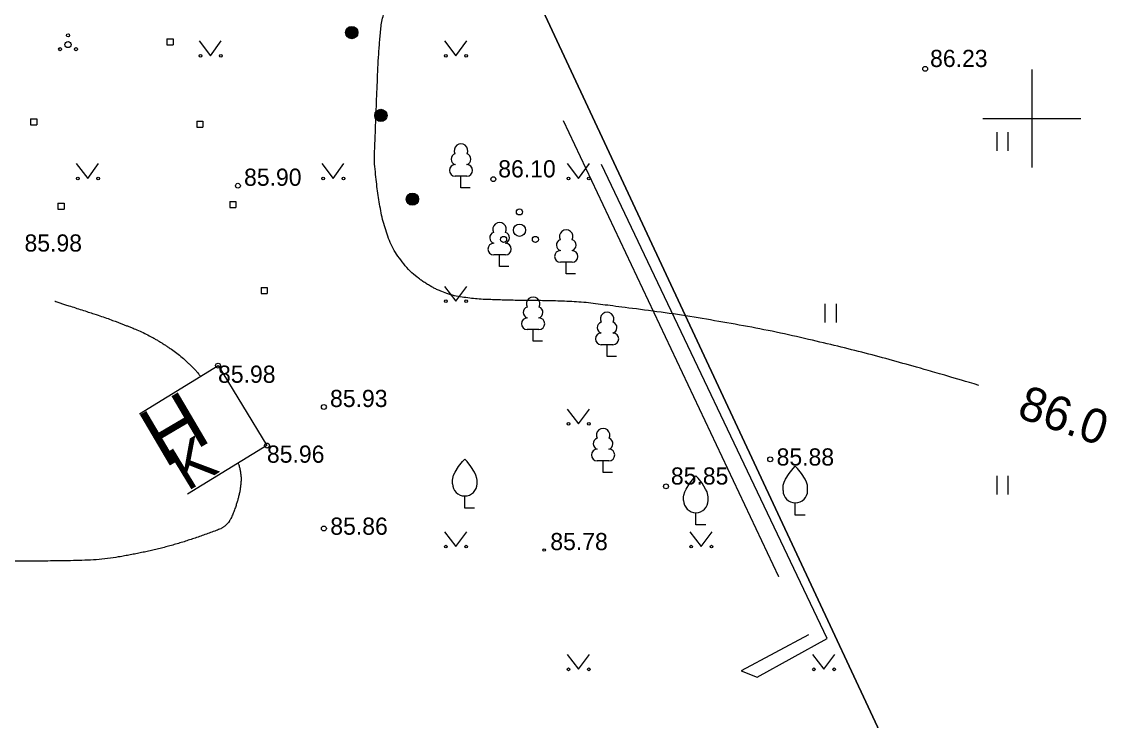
# Model space of a CAD drawing. Extents: x 626970 to 711203, y 6576457 to 6589739.
# Drawn here: x 630058.85 to 630103.76, y 6579075.45 to 6579103.93 of the extents above; entities that cross this region are included whole.
import ezdxf

# ---------------------------------------------------------------- set-up
doc = ezdxf.new("R2010")
doc.units = 0
for name, color, linetype in [('HALJASTUS', 7, 'Continuous'), ('HOONE', 7, 'Continuous'), ('HORISONTAAL-EH2000', 7, 'Continuous'), ('KORGUS-EH2000', 7, 'Continuous'), ('PIIR', 7, 'Continuous'), ('POST', 7, 'Continuous'), ('PUU', 7, 'Continuous'), ('ROHUMAA', 7, 'Continuous'), ('VORK', 7, 'Continuous')]:
    doc.layers.add(name, color=color, linetype=linetype)

# ---------------------------------------------------------------- blocks, each defined once
blk = doc.blocks.new('VILJA1')
at = {"layer": 'PUU'}
for p, q in [((0, 0), (0, 1)), ((0.8, 0), (0, 0))]:
    blk.add_line(p, q, dxfattribs=at)
for points in [[(-1, 2), (-1, 2.3), (-0.98, 2.43), (-0.91, 2.69), (-0.79, 2.93), (-0.5, 3.4), (-0.18, 3.81), (0, 4)], [(1, 2), (1, 2.3), (0.98, 2.43), (0.91, 2.69), (0.79, 2.93), (0.5, 3.4), (0.18, 3.81), (0, 4)]]:
    blk.add_lwpolyline(points, dxfattribs=at)
blk.add_arc((0, 2), 1, 180, 0, dxfattribs=at)
blk = doc.blocks.new('LEHTP1_1')
at = {"layer": 'PUU'}
for p, q in [((0.48, 0.95), (-0.48, 0.95)), ((0, 0), (0, 0.95)), ((0.76, 0), (0, 0))]:
    blk.add_line(p, q, dxfattribs=at)
for centre, radius, start, end in [((0, 3.04), 0.554, 332.5799, 207.4201), ((-0.34, 2.345), 0.465, 109.02174, 253.14154), ((0.34, 2.345), 0.465, 286.85082, 70.98591), ((-0.475, 1.425), 0.475, 90.0016, 269.3953), ((0.475, 1.425), 0.475, 270.6047, 89.9984)]:
    blk.add_arc(centre, radius, start, end, dxfattribs=at)
blk = doc.blocks.new('PQQSAS')
at = {"layer": 'HALJASTUS'}
for centre, radius in [((0, 1.5), 0.25), ((0, 0), 0.5), ((-1.3, -0.75), 0.25), ((1.3, -0.75), 0.25)]:
    blk.add_circle(centre, radius, dxfattribs=at)
blk = doc.blocks.new('MEPOST')
at = {"layer": 'POST'}
for radius in [0.5, 0.45, 0.4, 0.35, 0.3, 0.25, 0.2, 0.15, 0.1, 0.05]:
    blk.add_circle((0, 0), radius, dxfattribs=at)
blk = doc.blocks.new('RING02_1')
at = {"layer": 'KORGUS-EH2000'}
blk.add_circle((0, 0), 0.2, dxfattribs=at)
blk = doc.blocks.new('RING02_5')
at = {"layer": 'KORGUS-EH2000'}
blk.add_circle((0, 0), 2000, dxfattribs=at)
blk = doc.blocks.new('VKORIS')
at = {"layer": 'VORK'}
for p, q in [((0, 4), (0, -4)), ((-4, 0), (4, 0))]:
    blk.add_line(p, q, dxfattribs=at)
blk = doc.blocks.new('HEIN')
at = {"layer": 'HALJASTUS'}
for p, q in [((-0.455, 0.761), (-0.455, -0.761)), ((0.455, 0.761), (0.455, -0.761))]:
    blk.add_line(p, q, dxfattribs=at)
blk = doc.blocks.new('MURU')
at = {"layer": 'HALJASTUS'}
for p, q in [((-0.927, 1.213), (0, 0)), ((0, 0), (0.891, 1.213))]:
    blk.add_line(p, q, dxfattribs=at)
for centre in [(-0.802, 0), (0.855, 0)]:
    blk.add_circle(centre, 0.11, dxfattribs=at)
blk = doc.blocks.new('KAPOST')
at = {"layer": 'POST'}
for p, q in [((-0.5, 0.5), (-0.5, -0.5)), ((-0.5, 0.5), (0.5, 0.5)), ((0.5, 0.5), (0.5, -0.5)), ((-0.5, -0.5), (0.5, -0.5))]:
    blk.add_line(p, q, dxfattribs=at)
blk = doc.blocks.new('PQQSAS_1')
at = {"layer": 'PUU'}
for centre, radius in [((0, 0), 0.5), ((0, 1.5), 0.25), ((-1.3, -0.75), 0.25), ((1.3, -0.75), 0.25)]:
    blk.add_circle(centre, radius, dxfattribs=at)

msp = doc.modelspace()

# ---------------------------------------------------------------- linework, layer by layer
at = {"layer": 'HOONE'}
msp.add_lwpolyline([(630063.63, 6579087.969), (630066.836, 6579089.93), (630068.829, 6579086.672), (630065.593, 6579084.692)], dxfattribs=at)
at = {"layer": 'HORISONTAAL-EH2000'}
for points in [[(630097.844, 6579089.121), (630096.77, 6579089.45), (630095.69, 6579089.754), (630094.609, 6579090.058), (630093.496, 6579090.371), (630092.374, 6579090.65), (630091.248, 6579090.916), (630089.92, 6579091.229), (630088.585, 6579091.496), (630087.241, 6579091.731), (630085.899, 6579091.966), (630084.553, 6579092.153), (630083.201, 6579092.325), (630082.42, 6579092.424), (630081.64, 6579092.526), (630080.854, 6579092.555), (630080.148, 6579092.58), (630079.442, 6579092.575), (630078.736, 6579092.594), (630078.421, 6579092.602), (630078.106, 6579092.613), (630077.791, 6579092.624), (630077.479, 6579092.636), (630077.168, 6579092.668), (630076.858, 6579092.71), (630076.543, 6579092.752), (630076.238, 6579092.838), (630075.939, 6579092.956), (630075.782, 6579093.018), (630075.632, 6579093.089), (630075.487, 6579093.172), (630075.41, 6579093.216), (630075.336, 6579093.262), (630075.262, 6579093.31), (630075.185, 6579093.359), (630075.112, 6579093.412), (630075.039, 6579093.468), (630074.726, 6579093.71), (630074.46, 6579093.991), (630074.223, 6579094.317), (630074.004, 6579094.618), (630073.843, 6579094.939), (630073.727, 6579095.287), (630073.612, 6579095.632), (630073.515, 6579095.976), (630073.451, 6579096.332), (630073.386, 6579096.689), (630073.328, 6579097.045), (630073.292, 6579097.406), (630073.249, 6579097.828), (630073.2, 6579098.25), (630073.217, 6579098.672), (630073.233, 6579099.094), (630073.251, 6579099.516), (630073.267, 6579099.938), (630073.289, 6579100.503), (630073.311, 6579101.068), (630073.333, 6579101.634), (630073.355, 6579102.2), (630073.394, 6579102.764), (630073.439, 6579103.329), (630073.484, 6579103.891), (630073.631, 6579104.437), (630073.829, 6579104.973), (630073.932, 6579105.251), (630074.058, 6579105.509), (630074.208, 6579105.761), (630074.286, 6579105.892), (630074.369, 6579106.018), (630074.456, 6579106.143), (630074.547, 6579106.273), (630074.643, 6579106.396), (630074.749, 6579106.516), (630075.25, 6579107.085), (630075.818, 6579107.58), (630076.485, 6579107.943), (630077.113, 6579108.284), (630077.752, 6579108.568), (630078.419, 6579108.794), (630078.868, 6579108.946), (630079.317, 6579109.098), (630079.766, 6579109.249)], [(630060.179, 6579092.556), (630060.192, 6579092.552), (630060.206, 6579092.547), (630060.22, 6579092.543), (630060.753, 6579092.369), (630061.287, 6579092.199), (630061.82, 6579092.025), (630062.087, 6579091.939), (630062.352, 6579091.845), (630062.615, 6579091.747), (630062.747, 6579091.698), (630062.878, 6579091.647), (630063.009, 6579091.596), (630063.14, 6579091.545), (630063.27, 6579091.493), (630063.401, 6579091.44), (630063.658, 6579091.334), (630063.909, 6579091.212), (630064.154, 6579091.081), (630064.277, 6579091.015), (630064.396, 6579090.943), (630064.515, 6579090.87), (630064.635, 6579090.797), (630064.753, 6579090.722), (630064.868, 6579090.642), (630065.1, 6579090.482), (630065.321, 6579090.308), (630065.53, 6579090.119), (630065.637, 6579090.023), (630065.74, 6579089.923), (630065.839, 6579089.819), (630065.889, 6579089.766), (630065.939, 6579089.713), (630065.987, 6579089.658), (630066.034, 6579089.605), (630066.081, 6579089.551), (630066.126, 6579089.495)], [(630100.509, 6579063.235), (630100.579, 6579063.272), (630100.648, 6579063.309), (630100.718, 6579063.347), (630102.223, 6579064.148), (630103.724, 6579064.957), (630105.221, 6579065.771), (630105.989, 6579066.189), (630106.748, 6579066.622), (630107.502, 6579067.062), (630108.257, 6579067.502), (630109.01, 6579067.944), (630109.757, 6579068.395), (630110.505, 6579068.847), (630111.253, 6579069.299), (630112, 6579069.751), (630112.749, 6579070.204), (630113.497, 6579070.657), (630114.246, 6579071.11), (630114.435, 6579071.224), (630114.635, 6579071.321), (630114.827, 6579071.432), (630114.922, 6579071.486), (630115.007, 6579071.552), (630115.092, 6579071.625), (630115.177, 6579071.699), (630115.246, 6579071.783), (630115.304, 6579071.88), (630115.435, 6579072.101), (630115.54, 6579072.327), (630115.606, 6579072.572), (630115.67, 6579072.811), (630115.728, 6579073.051), (630115.771, 6579073.294), (630115.814, 6579073.538), (630115.841, 6579073.784), (630115.89, 6579074.027), (630115.938, 6579074.268), (630115.994, 6579074.508), (630116.052, 6579074.748), (630116.114, 6579075.007), (630116.183, 6579075.264), (630116.257, 6579075.521), (630116.33, 6579075.778), (630116.42, 6579076.03), (630116.545, 6579076.268), (630116.634, 6579076.436), (630116.733, 6579076.594), (630116.838, 6579076.751), (630116.942, 6579076.907), (630117.045, 6579077.063), (630117.155, 6579077.214), (630117.375, 6579077.516), (630117.603, 6579077.812), (630117.833, 6579078.108), (630118.29, 6579078.694), (630118.765, 6579079.265), (630119.244, 6579079.834), (630119.275, 6579079.871), (630119.312, 6579079.901), (630119.345, 6579079.937), (630119.372, 6579079.967), (630119.397, 6579080.001), (630119.409, 6579080.036), (630119.431, 6579080.095), (630119.403, 6579080.173), (630119.366, 6579080.231), (630119.343, 6579080.266), (630119.32, 6579080.297), (630119.292, 6579080.328), (630119.263, 6579080.36), (630119.236, 6579080.39), (630119.204, 6579080.418), (630119.123, 6579080.489), (630119.039, 6579080.555), (630118.944, 6579080.605), (630118.854, 6579080.651), (630118.764, 6579080.694), (630118.672, 6579080.733), (630118.565, 6579080.779), (630118.457, 6579080.826), (630118.349, 6579080.871), (630118.241, 6579080.915), (630118.132, 6579080.958), (630118.024, 6579081.002), (630117.916, 6579081.046), (630117.808, 6579081.091), (630117.7, 6579081.136), (630117.593, 6579081.182), (630117.487, 6579081.231), (630117.382, 6579081.282), (630117.188, 6579081.379), (630116.994, 6579081.476), (630116.802, 6579081.576), (630116.61, 6579081.677), (630116.418, 6579081.778), (630116.226, 6579081.878), (630116.034, 6579081.978), (630115.841, 6579082.078), (630115.649, 6579082.179), (630115.457, 6579082.279), (630115.262, 6579082.375), (630115.068, 6579082.471), (630114.291, 6579082.853), (630113.51, 6579083.224), (630112.717, 6579083.57), (630112.038, 6579083.867), (630111.356, 6579084.155), (630110.672, 6579084.438), (630109.988, 6579084.721), (630109.304, 6579085.004), (630108.617, 6579085.28), (630107.931, 6579085.557), (630107.243, 6579085.83), (630106.552, 6579086.096), (630105.862, 6579086.361), (630105.17, 6579086.624), (630104.475, 6579086.88)], [(630067.65, 6579085.951), (630067.65, 6579085.95), (630067.65, 6579085.95), (630067.65, 6579085.95), (630067.706, 6579085.817), (630067.736, 6579085.674), (630067.756, 6579085.531), (630067.776, 6579085.384), (630067.775, 6579085.234), (630067.759, 6579085.087), (630067.743, 6579084.935), (630067.72, 6579084.785), (630067.685, 6579084.635), (630067.649, 6579084.486), (630067.605, 6579084.341), (630067.557, 6579084.195), (630067.495, 6579084.009), (630067.423, 6579083.831), (630067.331, 6579083.656), (630067.286, 6579083.572), (630067.227, 6579083.501), (630067.159, 6579083.433), (630067.126, 6579083.399), (630067.091, 6579083.37), (630067.051, 6579083.345), (630067.01, 6579083.319), (630066.969, 6579083.294), (630066.924, 6579083.276), (630066.699, 6579083.187), (630066.474, 6579083.102), (630066.246, 6579083.023), (630066.019, 6579082.944), (630065.793, 6579082.865), (630065.565, 6579082.792), (630065.337, 6579082.718), (630065.107, 6579082.649), (630064.876, 6579082.586), (630064.645, 6579082.522), (630064.413, 6579082.463), (630064.179, 6579082.41), (630063.95, 6579082.357), (630063.72, 6579082.31), (630063.489, 6579082.263), (630063.26, 6579082.216), (630063.03, 6579082.174), (630062.798, 6579082.137), (630062.337, 6579082.064), (630061.873, 6579082.014), (630061.407, 6579081.998), (630060.941, 6579081.982), (630060.476, 6579081.972), (630060.01, 6579081.968), (630059.544, 6579081.964), (630059.078, 6579081.959), (630058.613, 6579081.96), (630058.147, 6579081.962), (630057.681, 6579081.967), (630057.216, 6579081.978), (630056.75, 6579081.989), (630056.285, 6579082.005), (630055.819, 6579082.024), (630055.354, 6579082.043), (630054.889, 6579082.061), (630054.424, 6579082.091), (630053.958, 6579082.121), (630053.493, 6579082.155), (630053.028, 6579082.186), (630052.563, 6579082.217), (630052.098, 6579082.246), (630051.633, 6579082.275), (630051.168, 6579082.304), (630050.703, 6579082.317), (630050.237, 6579082.328), (630049.777, 6579082.338), (630049.316, 6579082.336), (630048.856, 6579082.326), (630048.394, 6579082.315), (630047.933, 6579082.296), (630047.472, 6579082.261), (630047.242, 6579082.244), (630047.013, 6579082.221), (630046.784, 6579082.197), (630046.555, 6579082.173), (630046.326, 6579082.148), (630046.098, 6579082.116), (630045.641, 6579082.052), (630045.187, 6579081.978), (630044.737, 6579081.882), (630044.578, 6579081.848), (630044.419, 6579081.814), (630044.26, 6579081.78)]]:
    msp.add_open_spline(points, degree=3, dxfattribs=at)
at = {"layer": 'PIIR'}
msp.add_lwpolyline([(630291.89, 6579331.35), (630291.39, 6579301.62), (630274.63, 6579293.25), (630263.46, 6579288.77), (630267.46, 6579279.34), (630278.4, 6579283.9), (630289.25, 6579288.11), (630291.39, 6579221.1), (630293.01, 6579181.37), (630290.6, 6579181.24), (630290.8, 6579161.64), (630098.75, 6579064.42), (630072.81, 6579119.97), (630035.48, 6579103.58), (630007.84, 6579094.14), (630000.01, 6579091.13), (629972.13, 6579069.58), (629944.17, 6579119.21), (629871.64, 6579085.09), (629859.59, 6579133.59), (630212.74, 6579275.75), (630218.84, 6579443.46)], dxfattribs=at)
msp.add_lwpolyline([(630038.4, 6579022.23), (630019.22, 6579055.56), (630022.35, 6579057.29), (630019.18, 6579063.51), (630013.95, 6579060.78), (630000.01, 6579091.13), (630007.84, 6579094.14), (630014.89, 6579079.59), (630040.01, 6579092.45), (630035.48, 6579103.58), (630072.81, 6579119.97), (630098.75, 6579064.42), (630064.2, 6579046.49), (630068.82, 6579037.6)], close=True, dxfattribs=at)
at = {"layer": 'PUU'}
for points in [[(630089.684, 6579081.326), (630089.684, 6579081.326), (630080.921, 6579099.904)], [(630090.897, 6579078.96), (630088.155, 6579077.497), (630088.804, 6579077.236), (630091.663, 6579078.813), (630082.458, 6579098.13)]]:
    msp.add_lwpolyline(points, dxfattribs=at)

# ---------------------------------------------------------------- block references
at = {"layer": 'KORGUS-EH2000'}
for name, p, xscale, yscale in [('RING02_1', (630095.655, 6579102.025), 0.5, 0.5), ('RING02_1', (630078.055, 6579097.526), 0.5, 0.5), ('RING02_1', (630067.646, 6579097.26), 0.5, 0.5), ('RING02_1', (630066.836, 6579089.93), 0.5, 0.5), ('RING02_1', (630071.15, 6579088.244), 0.5, 0.5), ('RING02_1', (630068.829, 6579086.672), 0.5, 0.5), ('RING02_5', (630089.34, 6579086.11), 5e-05, 4.9999999999999996e-05), ('RING02_1', (630085.092, 6579085.008), 0.5, 0.5), ('RING02_5', (630071.15, 6579083.29), 5e-05, 4.9999999999999996e-05), ('RING02_1', (630080.127, 6579082.412), 0.25, 0.25)]:
    msp.add_blockref(name, p, dxfattribs=dict(at, xscale=xscale, yscale=yscale))
at = {"layer": 'POST'}
for name, p, xscale, yscale in [('MEPOST', (630072.283, 6579103.499), 0.5, 0.5), ('KAPOST', (630064.88, 6579103.128), 0.25, 0.25), ('MEPOST', (630073.473, 6579100.127), 0.5, 0.5), ('KAPOST', (630059.321, 6579099.865), 0.25, 0.25), ('KAPOST', (630066.095, 6579099.773), 0.25, 0.25), ('KAPOST', (630067.438, 6579096.493), 0.25, 0.25), ('MEPOST', (630074.755, 6579096.713), 0.5, 0.5), ('KAPOST', (630060.433, 6579096.429), 0.25, 0.25), ('KAPOST', (630068.719, 6579092.991), 0.25, 0.25)]:
    msp.add_blockref(name, p, dxfattribs=dict(at, xscale=xscale, yscale=yscale))
at = {"layer": 'PUU'}
for name, p, xscale, yscale in [('PQQSAS_1', (630060.723, 6579103.014), 0.25, 0.25), ('LEHTP1_1', (630076.737, 6579097.172), 0.5, 0.5), ('LEHTP1_1', (630078.31, 6579093.965), 0.5, 0.5), ('LEHTP1_1', (630081.026, 6579093.666), 0.5, 0.5), ('LEHTP1_1', (630079.676, 6579090.924), 0.5, 0.5), ('LEHTP1_1', (630082.691, 6579090.306), 0.5, 0.5), ('LEHTP1_1', (630082.529, 6579085.575), 0.5, 0.5), ('VILJA1', (630076.892, 6579084.117), 0.5, 0.5), ('VILJA1', (630090.363, 6579083.838), 0.5, 0.5), ('VILJA1', (630086.31, 6579083.435), 0.5, 0.5)]:
    msp.add_blockref(name, p, dxfattribs=dict(at, xscale=xscale, yscale=yscale))
at = {"layer": 'ROHUMAA', "xscale": 0.5, "yscale": 0.5}
for name, p in [('MURU', (630066.523, 6579102.553)), ('MURU', (630076.523, 6579102.553)), ('HEIN', (630098.796, 6579099.062)), ('MURU', (630061.523, 6579097.553)), ('MURU', (630071.523, 6579097.553)), ('MURU', (630081.523, 6579097.553)), ('PQQSAS', (630079.121, 6579095.445)), ('MURU', (630076.523, 6579092.553)), ('HEIN', (630091.796, 6579092.062)), ('MURU', (630081.523, 6579087.553)), ('HEIN', (630098.796, 6579085.062)), ('MURU', (630076.523, 6579082.553)), ('MURU', (630086.523, 6579082.553)), ('MURU', (630081.523, 6579077.553)), ('MURU', (630091.523, 6579077.553))]:
    msp.add_blockref(name, p, dxfattribs=at)
at = {"layer": 'VORK', "xscale": 0.5, "yscale": 0.5}
msp.add_blockref('VKORIS', (630100, 6579100), dxfattribs=at)

# ---------------------------------------------------------------- texts
at = {"layer": 'HOONE'}
for s, height, rotation, p in [('H', 2.4, 30.4886, (630064.642, 6579085.725)), ('K', 1.8, 31.2817, (630065.578, 6579084.788))]:
    msp.add_text(s, height=height, rotation=rotation, dxfattribs=at).set_placement(p)
at = {"layer": 'HORISONTAAL-EH2000'}
msp.add_text('86.0', height=1.4, rotation=340.9707, dxfattribs=at).set_placement((630099.353, 6579087.84))
at = {"layer": 'KORGUS-EH2000'}
for s, p in [('86.23', (630095.855, 6579102.099)), ('85.90', (630067.896, 6579097.258)), ('86.10', (630078.255, 6579097.6)), ('85.98', (630058.948, 6579094.577)), ('85.98', (630066.836, 6579089.23)), ('85.93', (630071.4, 6579088.242)), ('85.96', (630068.829, 6579085.972)), (' 85.88', (630089.34, 6579085.857)), ('85.85', (630085.292, 6579085.082)), (' 85.86', (630071.15, 6579083.037)), ('85.78', (630080.377, 6579082.41))]:
    msp.add_text(s, height=0.7, dxfattribs=at).set_placement(p)

doc.saveas('drawing.dxf')
